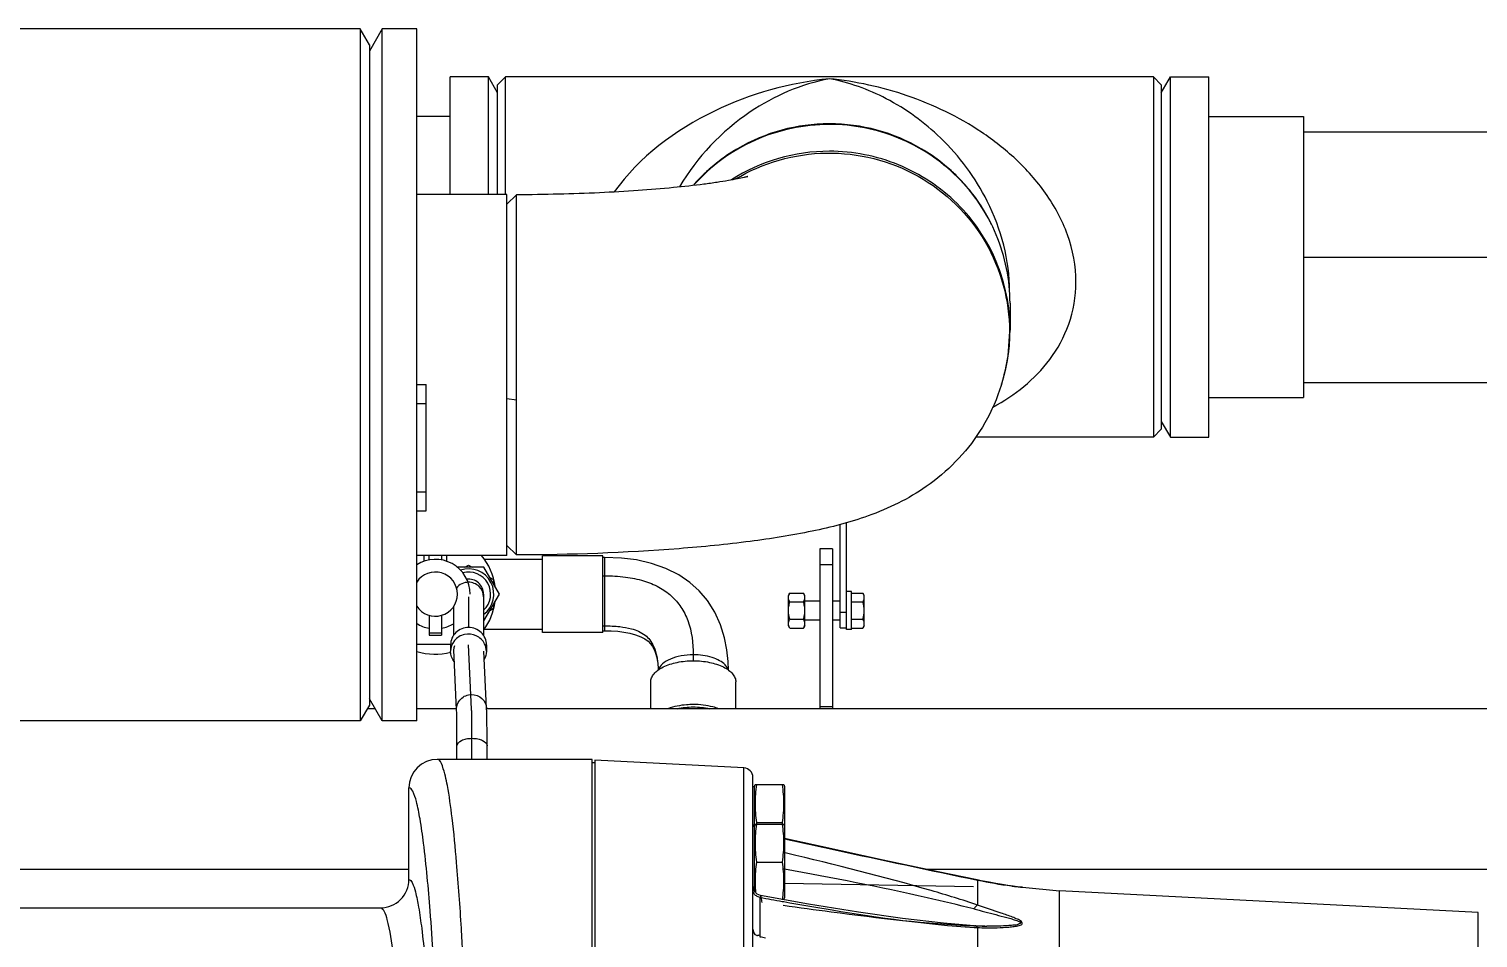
# Model space of a CAD drawing. Header units: millimetres. Extents: x 0 to 10500, y 0 to 7425.
# Drawn here: x 3138.5 to 3596.9, y 2346.2 to 2633.9 of the extents above; entities that cross this region are included whole.
import ezdxf

# ---------------------------------------------------------------- set-up
doc = ezdxf.new("R2010")
doc.units = ezdxf.units.MM
doc.header["$LTSCALE"] = 577.5
doc.linetypes.add('CENTER', pattern=[0.6, 0.375, -0.075, 0.075, -0.075])
doc.layers.get('0').update_dxf_attribs({"linetype": 'CONTINUOUS'})
for name, color, linetype in [('02___PRT_ALL_AXES', 7, 'CONTINUOUS'), ('AXES', 7, 'CONTINUOUS'), ('CENTER_LINE', 7, 'CONTINUOUS'), ('DEFAULT_1', 7, 'CENTER'), ('DTM_AXES', 7, 'CONTINUOUS')]:
    doc.layers.add(name, color=color, linetype=linetype)

msp = doc.modelspace()

# ---------------------------------------------------------------- linework, layer by layer
at = {"color": 7, "linetype": 'Continuous'}
for p, q in [((3246.19, 2628.9), (3243.31, 2633.9)), ((3243.31, 2633.9), (3243.31, 2414.9)), ((3250.23, 2633.9), (3246.19, 2626.9)), ((3250.23, 2414.9), (3250.23, 2633.9)), ((3261.19, 2633.9), (3250.23, 2633.9)), ((3261.19, 2524.4), (3261.19, 2633.9)), ((3246.19, 2628.9), (3246.19, 2419.9)), ((3286.69, 2616.2), (3289.19, 2618.7)), ((3289.19, 2581.55), (3289.19, 2618.7)), ((3496.69, 2616.2), (3494.19, 2618.7)), ((3494.19, 2618.7), (3494.19, 2504.7)), ((3286.69, 2581.55), (3286.69, 2616.2)), ((3496.69, 2616.2), (3496.69, 2507.2)), ((3541.69, 2601.38), (3880.69, 2601.38)), ((3292.68, 2581.41), (3289.69, 2578.41)), ((3292.75, 2516.47), (3292.68, 2581.41)), ((3448.66, 2538.17), (3448.13, 2530.49)), ((3541.69, 2522.01), (3880.69, 2522.01)), ((3289.69, 2516.89), (3292.75, 2516.47)), ((3292.7, 2467.4), (3292.75, 2516.47)), ((3443.29, 2514.12), (3443.43, 2514.19)), ((3496.69, 2507.2), (3494.19, 2504.7)), ((3397.14, 2444.31), (3397.14, 2477.6)), ((3263.54, 2465.41), (3263.54, 2467.25)), ((3265.04, 2465.79), (3265.04, 2467.25)), ((3269.04, 2467.25), (3269.04, 2465.79)), ((3270.54, 2467.25), (3270.54, 2465.41)), ((3289.69, 2470.4), (3292.7, 2467.4)), ((3320.54, 2466.63), (3320.04, 2466.63)), ((3320.54, 2466.63), (3320.54, 2443.41)), ((3325.94, 2466.42), (3320.54, 2466.63)), ((3330.63, 2465.82), (3325.94, 2466.42)), ((3388.64, 2469.31), (3388.64, 2418.73)), ((3392.64, 2469.31), (3388.64, 2469.31)), ((3282.39, 2463.52), (3273.98, 2463.52)), ((3287.29, 2455.02), (3282.39, 2463.52)), ((3335.42, 2464.74), (3330.63, 2465.82)), ((3339.98, 2463.13), (3335.42, 2464.74)), ((3344.04, 2461.09), (3339.98, 2463.13)), ((3392.64, 2464.31), (3388.64, 2464.31)), ((3320.04, 2460.83), (3320.54, 2460.83)), ((3347.51, 2458.72), (3344.04, 2461.09)), ((3350.49, 2456.04), (3347.51, 2458.72)), ((3282.31, 2455.02), (3282.31, 2441.87)), ((3282.39, 2446.52), (3287.29, 2455.02)), ((3353.12, 2452.95), (3350.49, 2456.04)), ((3355.43, 2449.33), (3353.12, 2452.95)), ((3272.78, 2451.04), (3272.78, 2441.87)), ((3357.25, 2445.31), (3355.43, 2449.33)), ((3395.14, 2449.31), (3397.14, 2449.31)), ((3282.31, 2446.52), (3282.39, 2446.52)), ((3320.04, 2444.97), (3320.54, 2444.97)), ((3320.04, 2443.41), (3320.54, 2443.41)), ((3320.54, 2443.41), (3322.62, 2443.37)), ((3322.62, 2443.37), (3324.78, 2443.24)), ((3324.78, 2443.24), (3326.65, 2443.01)), ((3358.53, 2441.17), (3357.25, 2445.31)), ((3395.14, 2444.31), (3397.14, 2444.31)), ((3271.88, 2439.02), (3261.19, 2439.02)), ((3326.65, 2443.01), (3328.53, 2442.67)), ((3328.53, 2442.67), (3330.37, 2442.18)), ((3330.37, 2442.18), (3332.04, 2441.54)), ((3332.04, 2441.54), (3333.36, 2440.83)), ((3333.36, 2440.83), (3334.35, 2440.1)), ((3334.35, 2440.1), (3335.12, 2439.32)), ((3335.12, 2439.32), (3335.78, 2438.4)), ((3359.26, 2437.43), (3358.53, 2441.17)), ((3273.76, 2418.42), (3272.85, 2437.43)), ((3283.27, 2418.87), (3282.41, 2436.91)), ((3335.78, 2438.4), (3336.35, 2437.29)), ((3336.35, 2437.29), (3336.81, 2436.01)), ((3336.81, 2436.01), (3337.17, 2434.55)), ((3337.17, 2434.55), (3337.39, 2433.1)), ((3348.64, 2435.81), (3348.64, 2433.93)), ((3359.64, 2433.71), (3359.26, 2437.43)), ((3337.39, 2433.1), (3337.5, 2431.59)), ((3337.5, 2431.59), (3337.52, 2430.97)), ((3359.73, 2430.99), (3359.64, 2433.71)), ((3250.23, 2414.9), (3246.19, 2421.9)), ((3246.19, 2419.9), (3243.31, 2414.9)), ((3392.64, 2419.31), (3388.64, 2419.31)), ((3261.19, 2414.9), (3250.23, 2414.9)), ((3273.88, 2402.73), (3273.88, 2407)), ((3283.41, 2402.73), (3283.41, 2407))]:
    msp.add_line(p, q, dxfattribs=at)
at = {"color": 3, "linetype": 'Continuous'}
for p, q in [((3395.14, 2444.31), (3395.14, 2477.09)), ((3392.64, 2469.31), (3392.64, 2418.73)), ((3248.02, 2418.73), (3245.52, 2418.73)), ((3273.74, 2418.73), (3261.19, 2418.73)), ((4188.64, 2418.73), (3283.27, 2418.73))]:
    msp.add_line(p, q, dxfattribs=at)
at = {"color": 6, "linetype": 'Continuous'}
for p, q in [((3267.71, 2402.73), (3316.69, 2402.73)), ((3316.69, 1983.66), (3316.69, 2402.72)), ((3364.65, 2400), (3317.49, 2402.47)), ((3317.49, 2402.46), (3317.49, 1828.77)), ((3316.69, 2401.73), (3317.49, 2401.73)), ((3258.69, 2364.73), (3258.69, 2393.73)), ((3367.49, 1817.48), (3367.49, 2397)), ((3367.49, 2394.09), (3367.99, 2394.09)), ((3367.99, 2394.09), (3368.17, 2394.73)), ((3367.99, 2360.97), (3367.99, 2394.09)), ((3368.17, 2394.73), (3377.32, 2394.73)), ((3377.32, 2394.73), (3377.49, 2394.09)), ((3377.49, 2394.08), (3377.49, 2381.58)), ((3367.49, 2381.58), (3367.99, 2381.58)), ((3367.69, 2381.5), (3367.54, 2382.07)), ((3367.99, 2381.58), (3368.17, 2382.22)), ((3368.17, 2382.22), (3377.32, 2382.22)), ((3368.66, 2382.73), (3376.82, 2382.73)), ((3377.32, 2382.22), (3377.49, 2381.58)), ((3377.49, 2381.58), (3377.49, 2358.87)), ((3389.07, 2375.08), (3377.49, 2377.65)), ((3408.73, 2370.81), (3389.07, 2375.08)), ((3368.66, 2370.22), (3376.82, 2370.22)), ((3378.17, 2373.01), (3377.5, 2373.17)), ((3426.14, 2367.1), (3408.73, 2370.81)), ((3377.5, 2367.92), (3377.08, 2368)), ((3438.45, 2364.53), (3426.14, 2367.1)), ((3367.85, 2361.12), (3367.49, 2362.55)), ((3368.85, 2360.04), (3367.85, 2361.12)), ((3377.49, 2363.55), (3437.31, 2362.51)), ((3439.74, 2364.26), (3438.45, 2364.53)), ((3438.58, 2364.49), (3438.45, 2364.52)), ((3438.58, 2364.49), (3438.58, 2356.6)), ((3440.01, 2364.21), (3439.13, 2364.39)), ((3442.2, 2363.79), (3439.74, 2364.26)), ((3444.38, 2363.41), (3442.2, 2363.79)), ((3446.36, 2363.09), (3444.38, 2363.41)), ((3448.16, 2362.81), (3446.36, 2363.09)), ((3449.8, 2362.58), (3448.16, 2362.81)), ((3451.24, 2362.4), (3449.8, 2362.58)), ((3452.32, 2362.26), (3451.24, 2362.4)), ((3452.74, 2362.21), (3452.32, 2362.26)), ((3452.67, 2362.22), (3452.77, 2362.21)), ((3452.77, 2362.21), (3452.7, 2362.22)), ((3452.75, 2362.21), (3464.47, 2361.13)), ((3464.47, 2004.37), (3464.47, 2361.13)), ((3596.88, 2354.2), (3464.47, 2361.13)), ((3369.94, 2359.6), (3368.85, 2360.04)), ((3369.94, 2359.6), (3369.82, 2359.03)), ((3369.82, 2346.54), (3369.82, 2359.03)), ((3385.12, 2356.87), (3369.94, 2359.6)), ((3376.76, 2357.76), (3377.24, 2357.67)), ((3377.32, 2358.22), (3377.49, 2358.87)), ((3400.85, 2354.31), (3385.12, 2356.87)), ((2982.8, 2355.73), (3249.68, 2355.73)), ((3414.87, 2352.31), (3400.85, 2354.31)), ((3427.74, 2350.82), (3414.87, 2352.31)), ((3596.88, 1975.26), (3596.88, 2354.2)), ((3437.52, 2350.06), (3427.74, 2350.82)), ((3437.52, 2350.06), (3437.34, 2350.05)), ((3437.53, 2350.06), (3437.52, 2350.06)), ((3440.86, 2349.94), (3437.53, 2350.06)), ((3438.58, 2349.46), (3438.58, 2326.69)), ((3438.59, 2349.98), (3440.86, 2349.94)), ((3440.88, 2349.94), (3440.86, 2349.94)), ((3369.82, 2346.54), (3369.83, 2346.31))]:
    msp.add_line(p, q, dxfattribs=at)
at = {"color": 7, "linetype": 'Continuous'}
for centre, radius, start, end in [((3391.68, 2546.45), 57.43, 90.0006, 120.3739), ((3391.71, 2546.45), 57.43, 59.6242, 90.0302), ((3391.51, 2546.79), 57.05, 121.5129, 129.4747), ((3391.57, 2546.68), 57.17, 120.3989, 121.5111), ((3391.82, 2546.68), 57.17, 58.4884, 59.5991), ((3391.88, 2546.79), 57.05, 50.5225, 58.4866), ((3391.42, 2546.91), 56.9, 129.4823, 132.1829), ((3391.97, 2546.91), 56.9, 47.8131, 50.5149), ((3391.27, 2547.07), 56.68, 136.2634, 138.6854), ((3391.29, 2547.05), 56.71, 132.1828, 136.2613), ((3392.09, 2547.05), 56.71, 43.7141, 47.8132), ((3392.12, 2547.08), 56.67, 37.5956, 43.7114), ((3392.33, 2547.24), 56.41, 34.6778, 37.5921), ((3392.33, 2547.25), 56.4, 27.5157, 34.6762), ((3392.57, 2547.38), 56.13, 26.1381, 27.5096), ((3267.04, 2455.02), 19.05, 7.1591, 39.9676), ((3267.04, 2455.02), 11, 0, 122.2812), ((3267.04, 2455.02), 7, 212.9433, 147.0567), ((3277.54, 2455.02), 4.76, 0, 97.3736), ((3267.04, 2455.02), 19.05, 323.4381, 352.8409), ((3267.04, 2455.02), 11, 237.7188, 259.4789), ((3267.04, 2455.02), 11, 280.5211, 301.589), ((3267.04, 2455.02), 19.05, 252.0882, 284.8322)]:
    msp.add_arc(centre, radius, start, end, dxfattribs=at)
at = {"color": 6, "linetype": 'Continuous'}
for centre, radius, start, end in [((3267.7, 2393.7), 9.01, 89.9659, 179.8223), ((3364.49, 2397), 3, 0, 87), ((3403.36, 2388.73), 35.19, 175.1438, 184.8539), ((3342.12, 2388.73), 35.19, 355.1439, 4.854), ((3369.84, 2380.38), 2.18, 141.6678, 145.1343), ((3403.36, 2376.22), 35.19, 175.1438, 184.8539), ((3419.77, 2374.82), 51.72, 171.2022, 171.8237), ((3325.71, 2374.82), 51.72, 8.1765, 8.7978), ((3342.12, 2376.22), 35.19, 355.1439, 4.854), ((3403.36, 2364.22), 35.19, 175.1438, 184.8539), ((3342.12, 2364.22), 35.19, 355.1439, 4.854), ((3249.69, 2364.73), 9.01, 269.9576, 359.9602), ((3407.27, 2364.57), 39.12, 184.8689, 185.8959), ((3471.75, 2525.69), 164.58, 258.3738, 262.145), ((3471.42, 2522.95), 161.82, 262.2358, 262.7667), ((3479.65, 2589.13), 228.51, 262.8084, 263.2248), ((3558.94, 3366.73), 1025.29, 259.37086, 259.76508), ((3443.4, 2492.69), 142.77, 267.5672, 268.9829), ((3454.78, 2630.44), 281.44, 266.481, 266.7013), ((3442.59, 2454.65), 105.26, 267.8206, 269.2136), ((3443.08, 2477.04), 127.12, 269.0052, 269.3048), ((3185.83, 1507.48), 859, 77.51547, 77.63176)]:
    msp.add_arc(centre, radius, start, end, dxfattribs=at)
at = {"color": 7, "linetype": 'Continuous'}
for points, knots in [([(3391.69, 2618.14), (3379.16, 2616.87), (3353.49, 2609.86), (3331.54, 2593.37), (3323.63, 2582.34)], [0, 0, 0, 0, 0.481522, 1, 1, 1, 1]), ([(3391.69, 2618.14), (3382.79, 2616.45), (3363.97, 2608.32), (3349.82, 2593.28), (3344.26, 2583.96)], [0, 0, 0, 0, 0.455005, 1, 1, 1, 1]), ([(3469.69, 2553.76), (3469.69, 2558.84), (3467.76, 2568.94), (3460.62, 2582.1), (3451.04, 2592.87), (3436.74, 2604.07), (3416.94, 2613.61), (3400.05, 2617.29), (3391.69, 2618.14)], [0, 0, 0, 0, 0.138895, 0.274999, 0.405487, 0.530893, 0.770167, 1, 1, 1, 1]), ([(3448.69, 2550.84), (3448.69, 2560.64), (3443.85, 2578.89), (3428.56, 2599.39), (3410.78, 2612.35), (3397.93, 2616.95), (3391.69, 2618.14)], [0, 0, 0, 0, 0.310862, 0.574047, 0.798499, 1, 1, 1, 1]), ([(3362.02, 2586.42), (3370.56, 2591.55), (3390.76, 2597.35), (3421.01, 2589.67), (3443.24, 2568.02), (3448.67, 2547.94), (3448.66, 2538.17)], [0, 0, 0, 0, 0.251476, 0.502918, 0.753275, 1, 1, 1, 1]), ([(3365.61, 2587.14), (3365.7, 2587.17), (3365.96, 2587.25), (3365.33, 2587.06), (3364.46, 2586.86), (3362.31, 2586.38), (3359.53, 2585.86), (3355.97, 2585.29), (3350.2, 2584.49), (3341.87, 2583.57), (3330.86, 2582.68), (3318.74, 2581.99), (3305.9, 2581.55), (3297.13, 2581.43), (3292.68, 2581.41)], [0, 0, 0, 0, 0.00354, 0.00482, 0.019873, 0.048683, 0.088536, 0.13748, 0.194074, 0.32601, 0.477581, 0.643507, 0.819108, 1, 1, 1, 1]), ([(3443.43, 2514.19), (3450.3, 2517.9), (3460.12, 2525.71), (3468.18, 2540.42), (3469.69, 2549.25), (3469.69, 2553.76)], [0, 0, 0, 0, 0.471785, 0.72727, 1, 1, 1, 1]), ([(3448.13, 2530.49), (3446.96, 2522.04), (3440.96, 2505.87), (3424.06, 2488.69), (3404.85, 2479.41), (3385.79, 2474.53), (3365.74, 2471.37), (3334.56, 2468.31), (3309.86, 2467.47), (3292.7, 2467.4)], [0, 0, 0, 0, 0.14003, 0.272792, 0.385485, 0.486041, 0.594781, 0.718492, 1, 1, 1, 1]), ([(3277.54, 2458.77), (3276.81, 2458.77), (3275.34, 2458.44), (3274.17, 2457.49), (3273.72, 2456.92)], [0, 0, 0, 0, 0.503093, 1, 1, 1, 1]), ([(3282.31, 2454.17), (3282.31, 2455.35), (3281.25, 2457.83), (3278.75, 2458.77), (3277.54, 2458.77)], [0, 0, 0, 0, 0.493872, 1, 1, 1, 1]), ([(3320.54, 2460.83), (3322.76, 2460.83), (3326.94, 2460.61), (3332.76, 2459.44), (3337.71, 2457.46), (3341.78, 2454.64), (3344.93, 2450.99), (3347.99, 2444.84), (3348.64, 2439.46), (3348.64, 2435.81)], [0, 0, 0, 0, 0.155033, 0.290856, 0.412427, 0.524494, 0.633235, 0.745191, 1, 1, 1, 1]), ([(3320.54, 2444.97), (3322.17, 2444.97), (3325.04, 2444.85), (3329.43, 2444.09), (3332.81, 2442.75), (3335.04, 2440.49), (3336.33, 2438.18), (3337.27, 2434.92), (3337.49, 2432.39), (3337.52, 2430.96)], [0, 0, 0, 0, 0.191336, 0.335633, 0.523965, 0.604877, 0.703309, 0.831788, 1, 1, 1, 1]), ([(3348.64, 2435.81), (3347.35, 2435.81), (3344.87, 2435.6), (3341.53, 2434.66), (3338.97, 2433.23), (3337.86, 2431.78), (3337.65, 2431.06)], [0, 0, 0, 0, 0.309182, 0.58999, 0.821343, 1, 1, 1, 1]), ([(3358.68, 2432.63), (3358.19, 2433.16), (3356.88, 2434.09), (3353.55, 2435.44), (3350.64, 2435.81), (3348.64, 2435.81)], [0, 0, 0, 0, 0.200901, 0.441461, 1, 1, 1, 1]), ([(3359.63, 2431.06), (3359.59, 2431.2), (3359.38, 2431.78), (3359.01, 2432.29), (3358.68, 2432.63)], [0, 0, 0, 0, 0.233817, 1, 1, 1, 1]), ([(3273.76, 2418.42), (3273.7, 2419.63), (3274.69, 2422.22), (3277.25, 2423.24), (3278.49, 2423.25)], [0, 0, 0, 0, 0.493745, 1, 1, 1, 1]), ([(3278.49, 2423.25), (3279.67, 2423.25), (3282.1, 2422.38), (3283.22, 2420.02), (3283.27, 2418.87)], [0, 0, 0, 0, 0.506014, 1, 1, 1, 1]), ([(3273.88, 2407), (3273.88, 2409.42), (3273.86, 2413.23), (3273.82, 2417.04), (3273.76, 2418.42)], [0, 0, 0, 0, 0.636739, 1, 1, 1, 1]), ([(3283.41, 2407), (3283.41, 2409.46), (3283.39, 2413.42), (3283.34, 2417.38), (3283.27, 2418.87)], [0, 0, 0, 0, 0.622771, 1, 1, 1, 1]), ([(3273.88, 2407), (3273.88, 2407.72), (3275.11, 2408.76), (3276.86, 2409.25), (3278.03, 2409.38), (3278.64, 2409.38)], [0, 0, 0, 0, 0.387198, 0.675646, 1, 1, 1, 1]), ([(3278.64, 2409.38), (3279.25, 2409.38), (3280.43, 2409.25), (3282.17, 2408.76), (3283.41, 2407.72), (3283.41, 2407)], [0, 0, 0, 0, 0.324354, 0.612802, 1, 1, 1, 1])]:
    msp.add_open_spline(points, degree=3, knots=knots, dxfattribs=at)
at = {"color": 6, "linetype": 'Continuous'}
for points, knots in [([(3273.77, 2370.07), (3273.37, 2374.77), (3272.61, 2382.77), (3271.13, 2393.45), (3269.92, 2398.96), (3268.58, 2402.73), (3267.71, 2402.73)], [0, 0, 0, 0, 0.422186, 0.730819, 0.921901, 1, 1, 1, 1]), ([(3364.55, 2164.78), (3364.66, 2194.78), (3364.65, 2273.19), (3364.59, 2351.6), (3364.65, 2400)], [0, 0, 0, 0, 0.382696, 1, 1, 1, 1]), ([(3270.72, 2162.19), (3270.73, 2177.23), (3270.59, 2206.75), (3269.95, 2249.64), (3268.88, 2289.2), (3267.45, 2323.9), (3265.73, 2352.34), (3263.97, 2371.7), (3262.41, 2383.13), (3261.24, 2388.77), (3260.38, 2391.97), (3259.23, 2393.74), (3258.69, 2393.73)], [0, 0, 0, 0, 0.193929, 0.380686, 0.553004, 0.704161, 0.828317, 0.920728, 0.953933, 0.978081, 0.993105, 1, 1, 1, 1]), ([(3367.92, 2381.38), (3367.94, 2381.42), (3367.98, 2381.5), (3368.03, 2381.58), (3368.06, 2381.62)], [0, 0, 0, 0, 0.482029, 1, 1, 1, 1]), ([(3377.5, 2377.61), (3382.67, 2376.45), (3403.01, 2371.97), (3423.38, 2367.66), (3438.58, 2364.49)], [0, 0, 0, 0, 0.254407, 1, 1, 1, 1]), ([(3275.75, 2341.32), (3275.6, 2343.96), (3275.04, 2353.55), (3274.37, 2363.14), (3273.77, 2370.07)], [0, 0, 0, 0, 0.27572, 1, 1, 1, 1]), ([(3438.58, 2356.6), (3433.73, 2358.23), (3413.76, 2364.35), (3393.48, 2369.33), (3378.17, 2373.01)], [0, 0, 0, 0, 0.245474, 1, 1, 1, 1]), ([(3437.34, 2355.39), (3432.43, 2356.57), (3412.63, 2361.4), (3392.59, 2365.16), (3377.5, 2367.92)], [0, 0, 0, 0, 0.247507, 1, 1, 1, 1]), ([(3258.69, 2364.73), (3259.18, 2364.69), (3260.13, 2363.1), (3260.92, 2360.26), (3261.92, 2355.3), (3263.28, 2345.28), (3264.8, 2328.39), (3266.3, 2303.61), (3267.55, 2273.41), (3268.82, 2225.93), (3269.16, 2188.63), (3269.15, 2162.96)], [0, 0, 0, 0, 0.007163, 0.022503, 0.046917, 0.080329, 0.172969, 0.297127, 0.448094, 0.620087, 1, 1, 1, 1]), ([(3367.8, 2360.47), (3367.8, 2360.59), (3367.87, 2360.87), (3368.03, 2361.09), (3368.14, 2361.21)], [0, 0, 0, 0, 0.438156, 1, 1, 1, 1]), ([(3449.26, 2362.66), (3450.21, 2362.52), (3451.35, 2362.38), (3452.49, 2362.24), (3452.67, 2362.22)], [0, 0, 0, 0, 0.839324, 1, 1, 1, 1]), ([(3368.59, 2359.47), (3368.38, 2359.59), (3368.01, 2359.84), (3367.8, 2360.27), (3367.8, 2360.47)], [0, 0, 0, 0, 0.5398, 1, 1, 1, 1]), ([(3369.82, 2359.03), (3369.61, 2359.08), (3369.19, 2359.19), (3368.78, 2359.37), (3368.59, 2359.47)], [0, 0, 0, 0, 0.488099, 1, 1, 1, 1]), ([(3370.44, 2357.45), (3370.34, 2357.97), (3370.14, 2358.51), (3370.15, 2359.57), (3369.94, 2359.6)], [0, 0, 0, 0, 0.715232, 1, 1, 1, 1]), ([(3377.1, 2356.51), (3382.17, 2355.81), (3402.18, 2353.14), (3422.27, 2350.65), (3437.34, 2350.05)], [0, 0, 0, 0, 0.253146, 1, 1, 1, 1]), ([(3377.24, 2357.67), (3382.33, 2356.75), (3402.31, 2353.34), (3422.43, 2350.45), (3437.5, 2349.53)], [0, 0, 0, 0, 0.255203, 1, 1, 1, 1]), ([(3438.58, 2356.59), (3438.24, 2356.43), (3437.76, 2356.01), (3437.49, 2355.47), (3437.4, 2355.27)], [0, 0, 0, 0, 0.632412, 1, 1, 1, 1]), ([(3441.14, 2349.4), (3443.59, 2349.36), (3446.56, 2349.4), (3450.19, 2349.81), (3451.47, 2350.05), (3452.99, 2350.44), (3452.37, 2351.72), (3451.1, 2352.12), (3448.99, 2353.07), (3444.74, 2354.46), (3441.07, 2355.72), (3438.58, 2356.6)], [0, 0, 0, 0, 0.26839, 0.330551, 0.389446, 0.429281, 0.458301, 0.510799, 0.574249, 0.71144, 1, 1, 1, 1]), ([(3249.68, 2355.73), (3250.14, 2355.73), (3251.14, 2354.25), (3252.45, 2349.58), (3254.18, 2338.71), (3255.78, 2321.25), (3257.31, 2297.49), (3258.55, 2268.67), (3259.84, 2223.26), (3260.17, 2187.59), (3260.16, 2163.04)], [0, 0, 0, 0, 0.00718, 0.022451, 0.080024, 0.172517, 0.296614, 0.447614, 0.619719, 1, 1, 1, 1]), ([(3437.34, 2355.39), (3439.68, 2354.77), (3443.21, 2353.87), (3447.18, 2352.82), (3449.51, 2352.2), (3450.69, 2351.75), (3452.55, 2351.21), (3451.26, 2350.25), (3450.05, 2350.25), (3447.85, 2350.01), (3445.02, 2349.93), (3442.71, 2349.92), (3441.54, 2349.93)], [0, 0, 0, 0, 0.27685, 0.412405, 0.477079, 0.540256, 0.588079, 0.618545, 0.674374, 0.736941, 0.866869, 1, 1, 1, 1]), ([(3368.62, 2347.03), (3368.67, 2347.02), (3368.78, 2347.01), (3368.9, 2347.01), (3368.95, 2347.01)], [0, 0, 0, 0, 0.482523, 1, 1, 1, 1]), ([(3368.95, 2347.01), (3369.04, 2347.02), (3369.22, 2347.05), (3369.4, 2347.11), (3369.49, 2347.14)], [0, 0, 0, 0, 0.467824, 1, 1, 1, 1]), ([(3437.82, 2350.02), (3437.77, 2350.02), (3437.67, 2350), (3437.59, 2349.95), (3437.55, 2349.92)], [0, 0, 0, 0, 0.465124, 1, 1, 1, 1]), ([(3438.58, 2349.46), (3438.47, 2349.6), (3438.26, 2349.84), (3437.96, 2350.02), (3437.82, 2350.02)], [0, 0, 0, 0, 0.550041, 1, 1, 1, 1])]:
    msp.add_open_spline(points, degree=3, knots=knots, dxfattribs=at)
for points in [[(3368.66, 2394.73), (3368.51, 2393.73), (3368.38, 2392.72), (3368.3, 2391.71)], [(3377.19, 2391.71), (3377.11, 2392.72), (3376.98, 2393.73), (3376.82, 2394.73)], [(3368.3, 2385.75), (3368.38, 2384.74), (3368.51, 2383.73), (3368.66, 2382.73)], [(3376.82, 2382.73), (3376.98, 2383.73), (3377.11, 2384.74), (3377.19, 2385.75)], [(3368.66, 2382.22), (3368.51, 2381.22), (3368.38, 2380.21), (3368.3, 2379.2)], [(3377.19, 2379.2), (3377.11, 2380.21), (3376.98, 2381.22), (3376.82, 2382.22)], [(3368.3, 2373.25), (3368.38, 2372.24), (3368.51, 2371.23), (3368.66, 2370.22)], [(3368.66, 2370.22), (3368.51, 2369.22), (3368.38, 2368.21), (3368.3, 2367.2)], [(3376.82, 2370.22), (3376.98, 2371.23), (3377.11, 2372.23), (3377.19, 2373.25)], [(3377.19, 2367.2), (3377.11, 2368.21), (3376.98, 2369.22), (3376.82, 2370.22)], [(3376.82, 2358.22), (3376.98, 2359.23), (3377.11, 2360.23), (3377.19, 2361.25)], [(3367.49, 2349), (3367.49, 2348.25), (3367.88, 2347.18), (3368.62, 2347.03)]]:
    msp.add_open_spline(points, degree=3, dxfattribs=at)
at = {"layer": '02___PRT_ALL_AXES', "color": 7, "linetype": 'Continuous'}
for p, q in [((3243.31, 2633.9), (2772.08, 2633.9)), ((3271.69, 2581.55), (3271.69, 2618.7)), ((3283.81, 2618.7), (3271.69, 2618.7)), ((3286.69, 2613.7), (3283.81, 2618.7)), ((3283.81, 2581.55), (3283.81, 2618.7)), ((3494.19, 2618.7), (3289.19, 2618.7)), ((3496.69, 2613.7), (3499.58, 2618.7)), ((3499.58, 2504.7), (3499.58, 2618.7)), ((3499.58, 2618.7), (3511.69, 2618.7)), ((3511.69, 2504.7), (3511.69, 2618.7)), ((3271.69, 2606.2), (3261.19, 2606.2)), ((3511.69, 2606.2), (3541.69, 2606.2)), ((3541.69, 2606.2), (3541.69, 2517.2)), ((3289.69, 2581.55), (3261.19, 2581.55)), ((3289.69, 2467.25), (3289.69, 2581.55)), ((3261.19, 2414.9), (3261.19, 2524.4)), ((3261.19, 2521.4), (3264.19, 2521.4)), ((3264.19, 2481.4), (3264.19, 2521.4)), ((3511.69, 2517.2), (3541.69, 2517.2)), ((3261.19, 2515.4), (3264.19, 2515.4)), ((3496.69, 2509.7), (3499.58, 2504.7)), ((3494.19, 2504.7), (3437.97, 2504.7)), ((3499.58, 2504.7), (3511.69, 2504.7)), ((3261.19, 2487.4), (3264.19, 2487.4)), ((3261.19, 2481.4), (3264.19, 2481.4)), ((3289.69, 2467.25), (3261.19, 2467.25)), ((3379.17, 2455.33), (3378.74, 2454.59)), ((3378.74, 2445.02), (3378.74, 2454.59)), ((3379.17, 2455.33), (3383.52, 2455.33)), ((3379.17, 2452.57), (3383.52, 2452.57)), ((3383.94, 2454.59), (3383.52, 2455.33)), ((3383.94, 2445.02), (3383.94, 2454.59)), ((3388.64, 2452.81), (3383.94, 2452.81)), ((3395.14, 2452.81), (3392.64, 2452.81)), ((3398.74, 2455.81), (3397.14, 2455.81)), ((3398.74, 2443.81), (3398.74, 2455.81)), ((3398.74, 2455.33), (3402.32, 2455.33)), ((3398.74, 2452.57), (3402.32, 2452.57)), ((3402.74, 2454.59), (3402.32, 2455.33)), ((3402.74, 2445.02), (3402.74, 2454.59)), ((3379.17, 2444.28), (3378.74, 2445.02)), ((3379.17, 2447.05), (3383.52, 2447.05)), ((3379.17, 2444.28), (3383.52, 2444.28)), ((3383.94, 2445.02), (3383.52, 2444.28)), ((3388.64, 2446.81), (3383.94, 2446.81)), ((3395.14, 2446.81), (3392.64, 2446.81)), ((3397.14, 2443.81), (3397.14, 2444.35)), ((3398.74, 2443.81), (3397.14, 2443.81)), ((3398.74, 2447.05), (3402.32, 2447.05)), ((3398.74, 2444.28), (3402.32, 2444.28)), ((3402.74, 2445.02), (3402.32, 2444.28)), ((3243.31, 2414.9), (2772.08, 2414.9)), ((2852.49, 2367.93), (3258.69, 2367.93)), ((3422.25, 2367.93), (4188.64, 2367.93))]:
    msp.add_line(p, q, dxfattribs=at)
for points, knots in [([(3378.74, 2453.95), (3378.74, 2454.19), (3378.83, 2454.68), (3379.05, 2455.12), (3379.17, 2455.33)], [0, 0, 0, 0, 0.485069, 1, 1, 1, 1]), ([(3379.17, 2452.57), (3379.05, 2452.79), (3378.83, 2453.23), (3378.74, 2453.72), (3378.74, 2453.95)], [0, 0, 0, 0, 0.514931, 1, 1, 1, 1]), ([(3378.74, 2449.81), (3378.74, 2450.28), (3378.83, 2451.21), (3379.04, 2452.12), (3379.17, 2452.57)], [0, 0, 0, 0, 0.499896, 1, 1, 1, 1]), ([(3383.94, 2453.95), (3383.94, 2454.19), (3383.86, 2454.68), (3383.64, 2455.12), (3383.52, 2455.33)], [0, 0, 0, 0, 0.485069, 1, 1, 1, 1]), ([(3383.52, 2452.57), (3383.64, 2452.79), (3383.86, 2453.23), (3383.94, 2453.72), (3383.94, 2453.95)], [0, 0, 0, 0, 0.514931, 1, 1, 1, 1]), ([(3383.94, 2449.81), (3383.94, 2450.28), (3383.86, 2451.21), (3383.65, 2452.12), (3383.52, 2452.57)], [0, 0, 0, 0, 0.499896, 1, 1, 1, 1]), ([(3402.74, 2453.95), (3402.74, 2454.07), (3402.7, 2454.56), (3402.5, 2455.02), (3402.32, 2455.33)], [0, 0, 0, 0, 0.241275, 1, 1, 1, 1]), ([(3402.32, 2452.57), (3402.38, 2452.68), (3402.61, 2453.11), (3402.74, 2453.6), (3402.74, 2453.95)], [0, 0, 0, 0, 0.263017, 1, 1, 1, 1]), ([(3379.17, 2447.05), (3379.04, 2447.5), (3378.83, 2448.41), (3378.74, 2449.34), (3378.74, 2449.81)], [0, 0, 0, 0, 0.500104, 1, 1, 1, 1]), ([(3383.52, 2447.05), (3383.65, 2447.5), (3383.86, 2448.41), (3383.94, 2449.34), (3383.94, 2449.81)], [0, 0, 0, 0, 0.500104, 1, 1, 1, 1]), ([(3378.74, 2445.67), (3378.74, 2445.9), (3378.83, 2446.39), (3379.05, 2446.83), (3379.17, 2447.05)], [0, 0, 0, 0, 0.485069, 1, 1, 1, 1]), ([(3379.17, 2444.28), (3379.05, 2444.5), (3378.83, 2444.94), (3378.74, 2445.43), (3378.74, 2445.67)], [0, 0, 0, 0, 0.514931, 1, 1, 1, 1]), ([(3383.94, 2445.67), (3383.94, 2445.9), (3383.86, 2446.39), (3383.64, 2446.83), (3383.52, 2447.05)], [0, 0, 0, 0, 0.485069, 1, 1, 1, 1]), ([(3383.52, 2444.28), (3383.64, 2444.5), (3383.86, 2444.94), (3383.94, 2445.43), (3383.94, 2445.67)], [0, 0, 0, 0, 0.514931, 1, 1, 1, 1]), ([(3402.74, 2445.67), (3402.74, 2445.78), (3402.7, 2446.27), (3402.5, 2446.73), (3402.32, 2447.05)], [0, 0, 0, 0, 0.241275, 1, 1, 1, 1]), ([(3402.32, 2444.28), (3402.38, 2444.4), (3402.61, 2444.82), (3402.74, 2445.31), (3402.74, 2445.67)], [0, 0, 0, 0, 0.263017, 1, 1, 1, 1])]:
    msp.add_open_spline(points, degree=3, knots=knots, dxfattribs=at)
for points in [[(3402.74, 2449.81), (3402.74, 2450.74), (3402.57, 2451.68), (3402.32, 2452.57)], [(3402.32, 2447.05), (3402.57, 2447.94), (3402.74, 2448.88), (3402.74, 2449.81)]]:
    msp.add_open_spline(points, degree=3, dxfattribs=at)
at = {"layer": 'AXES', "color": 7, "linetype": 'Continuous'}
for p, q in [((3282.46, 2466.13), (3300.94, 2466.13)), ((3300.94, 2442.91), (3300.94, 2467.13)), ((3320.04, 2467.13), (3300.94, 2467.13)), ((3320.04, 2442.91), (3320.04, 2467.13)), ((3276.4, 2463.52), (3277.54, 2464.19)), ((3277.54, 2464.19), (3278.69, 2463.52)), ((3284.23, 2460.32), (3285.48, 2459.6)), ((3285.48, 2459.6), (3285.48, 2458.17)), ((3265.04, 2448.32), (3265.04, 2442.02)), ((3269.04, 2448.32), (3269.04, 2442.02)), ((3285.48, 2450.44), (3284.23, 2449.72)), ((3285.48, 2451.88), (3285.48, 2450.44)), ((3282.46, 2443.91), (3300.94, 2443.91)), ((3265.04, 2442.78), (3269.04, 2442.78)), ((3265.04, 2442.02), (3269.04, 2442.02)), ((3320.04, 2442.91), (3300.94, 2442.91)), ((3335.19, 2418.73), (3335.19, 2427.21)), ((3362.09, 2418.73), (3362.09, 2427.21))]:
    msp.add_line(p, q, dxfattribs=at)
for radius, start, end in [(8, 306.6156, 108.5589), (7, 312.9859, 105.4278)]:
    msp.add_arc((3277.54, 2455.02), radius, start, end, dxfattribs=at)
for points, knots in [([(3335.19, 2427.21), (3335.19, 2427.65), (3335.39, 2428.6), (3336.21, 2429.88), (3337.49, 2431.04), (3339.87, 2432.45), (3343.66, 2433.62), (3346.92, 2433.93), (3348.64, 2433.93)], [0, 0, 0, 0, 0.082307, 0.173132, 0.27789, 0.39845, 0.681624, 1, 1, 1, 1]), ([(3348.64, 2433.93), (3350.37, 2433.93), (3353.63, 2433.62), (3357.41, 2432.45), (3359.79, 2431.04), (3361.07, 2429.88), (3361.9, 2428.6), (3362.09, 2427.65), (3362.09, 2427.21)], [0, 0, 0, 0, 0.318376, 0.60155, 0.72211, 0.826868, 0.917693, 1, 1, 1, 1]), ([(3348.64, 2420.07), (3347.93, 2420.07), (3345.2, 2419.96), (3342.48, 2419.44), (3340.59, 2418.74)], [0, 0, 0, 0, 0.262741, 1, 1, 1, 1]), ([(3356.69, 2418.74), (3356.1, 2418.96), (3353.49, 2419.77), (3350.73, 2420.07), (3348.64, 2420.07)], [0, 0, 0, 0, 0.233663, 1, 1, 1, 1])]:
    msp.add_open_spline(points, degree=3, knots=knots, dxfattribs=at)
msp.add_open_spline([(3343.57, 2418.74), (3345.22, 2419.13), (3348.64, 2419.48), (3352.06, 2419.13), (3353.72, 2418.74)], degree=3, dxfattribs=at)
at = {"layer": 'CENTER_LINE', "color": 7, "linetype": 'Continuous'}
msp.add_line((3448.84, 2547.08), (3448.84, 2538.59), dxfattribs=at)
for centre, radius, start, end in [((3391.67, 2537.63), 57.56, 89.9815, 122.5468), ((3392.73, 2538.6), 56.11, 352.2143, 359.557), ((3392.78, 2538.59), 56.06, 359.5611, 0), ((3392.62, 2538.63), 56.22, 342.3892, 351.6583), ((3392.79, 2538.59), 56.05, 351.6674, 352.2108), ((3392.67, 2538.62), 56.17, 342.1806, 342.3831)]:
    msp.add_arc(centre, radius, start, end, dxfattribs=at)
for points, knots in [([(3391.69, 2603.68), (3383.66, 2603.68), (3367.42, 2600.25), (3354.05, 2590.41), (3348.74, 2584.41)], [0, 0, 0, 0, 0.500754, 1, 1, 1, 1]), ([(3448.84, 2547.08), (3448.84, 2554.45), (3445.86, 2569.36), (3433.12, 2588.17), (3414.12, 2600.74), (3399.12, 2603.68), (3391.69, 2603.68)], [0, 0, 0, 0, 0.24887, 0.498403, 0.748872, 1, 1, 1, 1]), ([(3448.84, 2538.59), (3448.84, 2545.96), (3445.86, 2560.87), (3433.12, 2579.68), (3414.12, 2592.25), (3399.12, 2595.19), (3391.69, 2595.19)], [0, 0, 0, 0, 0.24887, 0.498403, 0.748872, 1, 1, 1, 1])]:
    msp.add_open_spline(points, degree=3, knots=knots, dxfattribs=at)
at = {"layer": 'DEFAULT_1', "color": 2, "linetype": 'CENTER'}
for p, q in [((3541.69, 2561.7), (3879.96, 2561.7)), ((3277.54, 2454.17), (3277.54, 2444.41)), ((3278.52, 2418.65), (3277.54, 2438.98)), ((3278.64, 2402.73), (3278.64, 2407))]:
    msp.add_line(p, q, dxfattribs=at)
msp.add_open_spline([(3278.64, 2407), (3278.64, 2407.33), (3278.64, 2407.83), (3278.64, 2408.42), (3278.64, 2408.76), (3278.64, 2409.01), (3278.64, 2409.26), (3278.64, 2409.45), (3278.64, 2409.58), (3278.64, 2409.63), (3278.64, 2409.67), (3278.64, 2409.71), (3278.64, 2409.78), (3278.64, 2409.88), (3278.64, 2410.03), (3278.64, 2410.23), (3278.64, 2410.54), (3278.63, 2410.93), (3278.63, 2411.32), (3278.63, 2411.59), (3278.63, 2411.75), (3278.63, 2411.86), (3278.63, 2411.98), (3278.63, 2412.07), (3278.63, 2412.13), (3278.63, 2412.15), (3278.63, 2412.17), (3278.63, 2412.19), (3278.63, 2412.22), (3278.63, 2412.26), (3278.63, 2412.32), (3278.63, 2412.41), (3278.63, 2412.54), (3278.62, 2412.71), (3278.62, 2412.91), (3278.62, 2413.11), (3278.62, 2413.31), (3278.62, 2413.5), (3278.62, 2413.7), (3278.61, 2413.87), (3278.61, 2414), (3278.61, 2414.1), (3278.61, 2414.19), (3278.61, 2414.25), (3278.61, 2414.28), (3278.61, 2414.3), (3278.61, 2414.32), (3278.61, 2414.35), (3278.61, 2414.4), (3278.61, 2414.48), (3278.61, 2414.56), (3278.61, 2414.68), (3278.6, 2414.82), (3278.6, 2414.99), (3278.6, 2415.17), (3278.6, 2415.34), (3278.59, 2415.51), (3278.59, 2415.69), (3278.59, 2415.83), (3278.59, 2415.95), (3278.59, 2416.02), (3278.59, 2416.07), (3278.59, 2416.11), (3278.59, 2416.14), (3278.58, 2416.15), (3278.58, 2416.16), (3278.58, 2416.17), (3278.58, 2416.2), (3278.58, 2416.23), (3278.58, 2416.27), (3278.58, 2416.33), (3278.58, 2416.39), (3278.58, 2416.48), (3278.57, 2416.64), (3278.57, 2416.86), (3278.56, 2417.09), (3278.56, 2417.24), (3278.56, 2417.33), (3278.56, 2417.4), (3278.56, 2417.46), (3278.55, 2417.52), (3278.55, 2417.55), (3278.55, 2417.56), (3278.55, 2417.57), (3278.55, 2417.58), (3278.55, 2417.6), (3278.55, 2417.62), (3278.55, 2417.65), (3278.55, 2417.69), (3278.55, 2417.76), (3278.54, 2417.84), (3278.54, 2417.94), (3278.54, 2418.08), (3278.53, 2418.31), (3278.52, 2418.51), (3278.52, 2418.65)], degree=3, knots=[0, 0, 0, 0, 0.0625, 0.09375, 0.109375, 0.125, 0.140625, 0.15625, 0.160156, 0.164062, 0.166016, 0.167969, 0.171875, 0.179688, 0.1875, 0.203125, 0.21875, 0.25, 0.28125, 0.296875, 0.304688, 0.3125, 0.320312, 0.328125, 0.330078, 0.332031, 0.333008, 0.333984, 0.335938, 0.339844, 0.34375, 0.351562, 0.359375, 0.375, 0.390625, 0.40625, 0.421875, 0.4375, 0.453125, 0.46875, 0.476562, 0.484375, 0.492188, 0.496094, 0.498047, 0.5, 0.501953, 0.503906, 0.507812, 0.515625, 0.523438, 0.53125, 0.546875, 0.5625, 0.578125, 0.59375, 0.609375, 0.625, 0.640625, 0.648438, 0.65625, 0.660156, 0.664062, 0.666016, 0.666992, 0.667969, 0.669922, 0.671875, 0.675781, 0.679688, 0.6875, 0.695312, 0.703125, 0.71875, 0.75, 0.78125, 0.796875, 0.804688, 0.8125, 0.820312, 0.828125, 0.830078, 0.832031, 0.833008, 0.833984, 0.835938, 0.839844, 0.84375, 0.851562, 0.859375, 0.875, 0.890625, 0.90625, 0.9375, 1, 1, 1, 1], dxfattribs=at)
at = {"layer": 'DTM_AXES', "color": 7, "linetype": 'Continuous'}
for p, q in [((3271.88, 2438.98), (3271.88, 2436.91)), ((3283.21, 2438.98), (3283.21, 2436.91))]:
    msp.add_line(p, q, dxfattribs=at)
for centre, radius, start, end in [((3277.28, 2436.9), 4.5, 157.6565, 173.157), ((3277.22, 2436.91), 4.45, 173.1916, 179.9868), ((3277.26, 2436.91), 4.48, 180.0443, 194.1127)]:
    msp.add_arc(centre, radius, start, end, dxfattribs=at)
for points, knots in [([(3283.21, 2438.98), (3283.21, 2439.69), (3282.91, 2441.14), (3281.24, 2443.55), (3277.54, 2445.05), (3273.85, 2443.55), (3272.18, 2441.14), (3271.88, 2439.69), (3271.88, 2438.98)], [0, 0, 0, 0, 0.124148, 0.24948, 0.5, 0.75052, 0.875852, 1, 1, 1, 1]), ([(3282.62, 2439.33), (3282.06, 2440.42), (3280.11, 2442.26), (3276.18, 2442.64), (3272.79, 2440.62), (3271.88, 2438.11), (3271.88, 2436.91)], [0, 0, 0, 0, 0.249404, 0.502918, 0.754082, 1, 1, 1, 1])]:
    msp.add_open_spline(points, degree=3, knots=knots, dxfattribs=at)
for points in [[(3283.21, 2436.91), (3283.21, 2437.74), (3283, 2438.59), (3282.62, 2439.33)], [(3273, 2433.64), (3272.3, 2434.55), (3271.88, 2435.75), (3271.88, 2436.91)], [(3283.21, 2436.91), (3283.21, 2436.02), (3282.97, 2435.1), (3282.54, 2434.32)]]:
    msp.add_open_spline(points, degree=3, dxfattribs=at)

doc.saveas('drawing.dxf')
